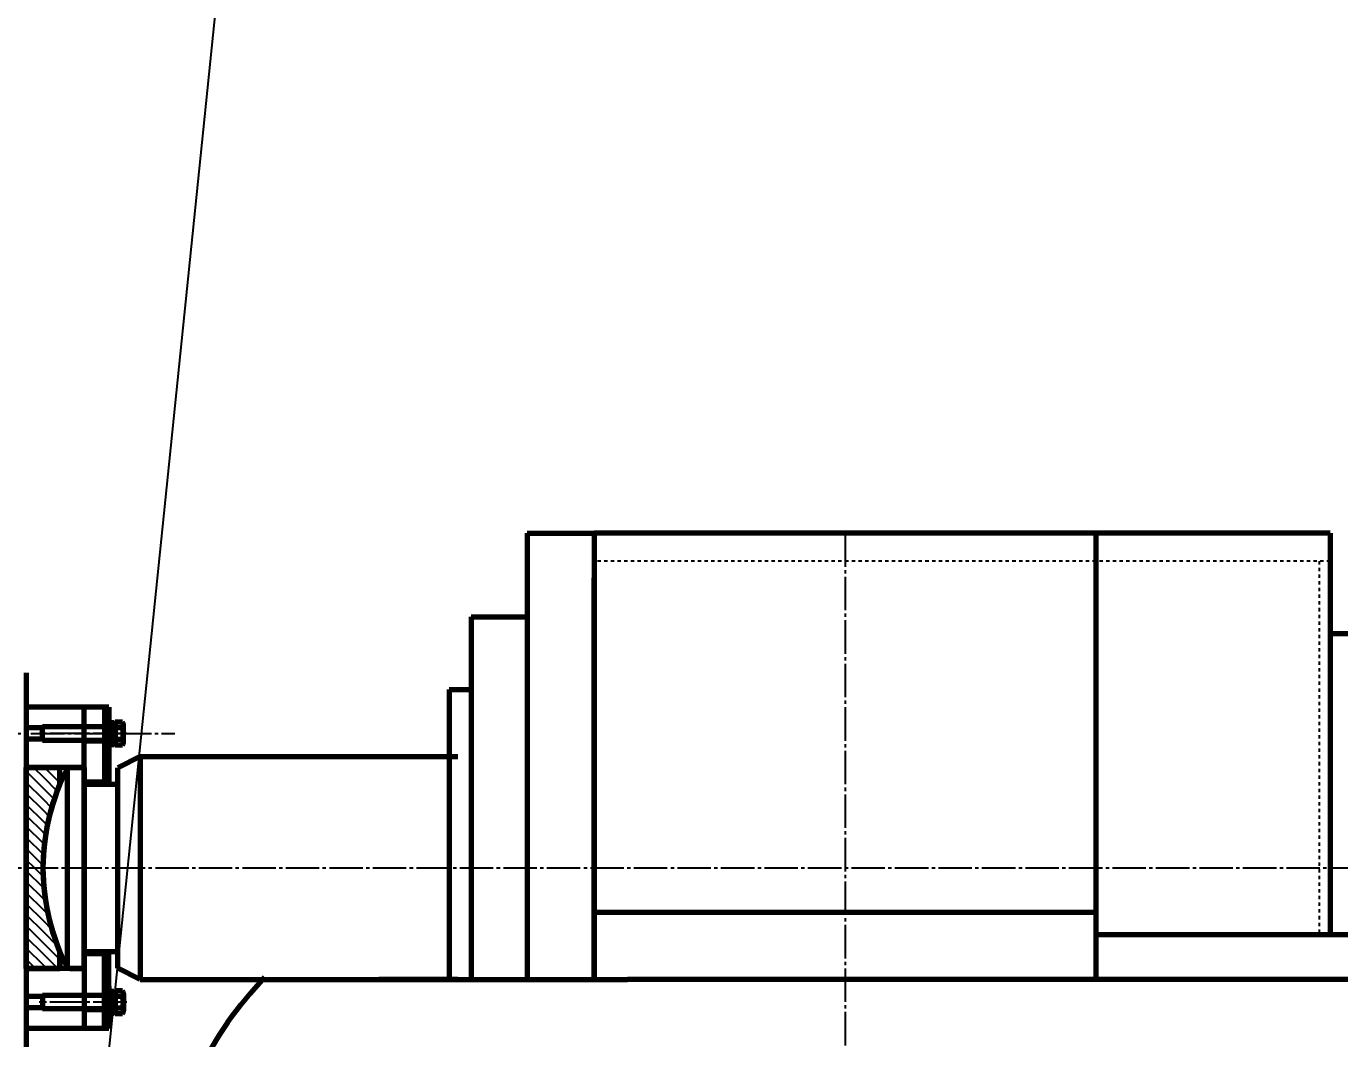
# Model space of a CAD drawing. Header units: millimetres. Extents: x -11880 to 11880, y -8400 to 8400.
# Drawn here: x 873 to 2051, y 2924 to 3831 of the extents above; entities that cross this region are included whole.
import ezdxf

# ---------------------------------------------------------------- set-up
doc = ezdxf.new("R2010")
doc.units = ezdxf.units.MM
for name, pattern in [('EB_DASH', [6, 3, -3]), ('EB_DASHDOT', [39, 30, -3, 3, -3]), ('EB_DASHDOTDOT', [45, 30, -3, 3, -3, 3, -3])]:
    doc.linetypes.add(name, pattern=pattern)
for name, color, linetype, lineweight in [('CAXA0', 7, 'Continuous', 70), ('CAXA1', 1, 'EB_DASHDOT', 25), ('CAXA2', 6, 'EB_DASH', 25), ('CAXA3', 7, 'Continuous', 25), ('CAXA4', 3, 'Continuous', 25), ('CAXA5', 4, 'Continuous', 25)]:
    doc.layers.add(name, color=color, linetype=linetype, lineweight=lineweight)
doc.styles.add('标准', font='', dxfattribs={"width": 0.667})
doc.styles.get('标准').set_extended_font_data('FangSong_GB2312')
doc.dimstyles.new('标准', dxfattribs={"dimscale": 40, "dimtxt": 3.5, "dimasz": 3, "dimexe": 2, "dimexo": 0, "dimtad": 1, "dimdec": 1, "dimzin": 12, "dimdsep": 46, "dimtxsty": '标准', "dimcen": 0, "dimdle": 4, "dimaunit": 1, "dimazin": 2, "dimtfac": 1, "dimtdec": 3, "dimtmove": 0, "dimatfit": 3, "dimfxl": 1, "dimtolj": 1, "dimtzin": 0, "dimarcsym": 0})

# ---------------------------------------------------------------- blocks, each defined once
blk = doc.blocks.new('CAXBLOCK274')
at = {"layer": 'CAXA0', "color": 0, "linetype": 'Continuous', "lineweight": 25}
blk.add_line((947.4, 3189.2), (949.9, 3186.7), dxfattribs=at)
blk = doc.blocks.new('CAXBLOCK275')
at = {"layer": 'CAXA0', "color": 0, "linetype": 'Continuous', "lineweight": 25}
for p, q in [((947.4, 3206.2), (949.8, 3203.8)), ((948.7, 3209), (949.9, 3207.9))]:
    blk.add_line(p, q, dxfattribs=at)
blk = doc.blocks.new('CAXBLOCK273', base_point=(947.4, 3197))
at = {"layer": 'CAXA0'}
for p, q in [((947.4, 3185), (947.4, 3209)), ((947.4, 3209), (949.9, 3209)), ((947.4, 3203.8), (949.9, 3203.8)), ((949.9, 3209), (949.9, 3185)), ((949.9, 3190.3), (947.4, 3190.3)), ((949.9, 3185), (947.4, 3185))]:
    blk.add_line(p, q, dxfattribs=at)
at = {"layer": 'CAXA1', "color": 1, "linetype": 'EB_DASHDOT', "lineweight": 25}
blk.add_line((944.4, 3197), (952.9, 3197), dxfattribs=at)
at = {"layer": 'CAXA5'}
for name in ['CAXBLOCK275', 'CAXBLOCK274']:
    blk.add_blockref(name, (0, 0), dxfattribs=at)
blk = doc.blocks.new('CAXBLOCK276', base_point=(949.9, 3197))
at = {"layer": 'CAXA0'}
for p, q in [((949.9, 3206.2), (949.9, 3187.8)), ((949.9, 3206.2), (953, 3206.2)), ((953, 3206.2), (953, 3187.8)), ((949.9, 3197.8), (953, 3198.7)), ((949.9, 3196.2), (950.3, 3196.3)), ((950.3, 3196.3), (953, 3197.1)), ((949.9, 3187.8), (953, 3187.8))]:
    blk.add_line(p, q, dxfattribs=at)
at = {"layer": 'CAXA1', "linetype": 'EB_DASHDOT', "lineweight": 25}
blk.add_line((946.9, 3197), (956, 3197), dxfattribs=at)
blk = doc.blocks.new('CAXBLOCK277', base_point=(953, 3197))
at = {"layer": 'CAXA0'}
for p, q in [((953, 3203), (888, 3203)), ((888, 3191), (888, 3203)), ((947.7, 3191), (947.7, 3203)), ((953, 3186.7), (953, 3207.4)), ((959.7, 3207.4), (953, 3207.4)), ((953, 3191), (953, 3203)), ((960.5, 3189.2), (960.5, 3204.8)), ((959.7, 3202.2), (953, 3202.2)), ((959.7, 3191.8), (953, 3191.8)), ((953, 3191), (888, 3191)), ((959.7, 3186.7), (953, 3186.7))]:
    blk.add_line(p, q, dxfattribs=at)
for centre, radius, start, end in [((955.7, 3204.8), 4.79, 327.1328, 32.8672), ((942.5, 3197), 18, 343.2213, 16.7787), ((955.7, 3189.2), 4.79, 327.1328, 32.8672)]:
    blk.add_arc(centre, radius, start, end, dxfattribs=at)
at = {"layer": 'CAXA1', "linetype": 'EB_DASHDOT', "lineweight": 25}
blk.add_line((963.5, 3197), (885, 3197), dxfattribs=at)
at = {"layer": 'CAXA3'}
for p, q in [((953, 3203), (947.7, 3202.1)), ((947.7, 3202.1), (888, 3202.1)), ((947.7, 3191.9), (888, 3191.9)), ((953, 3191), (947.7, 3191.9))]:
    blk.add_line(p, q, dxfattribs=at)
blk = doc.blocks.new('CAXBLOCK278', base_point=(834.7, 3204.5))
at = {"layer": 'CAXA5', "color": 0, "linetype": 'Continuous', "lineweight": 25}
for p, q in [((873.4, 3163.3), (888.4, 3148.3)), ((879.9, 3166.7), (888.4, 3158.2)), ((888.4, 3158.2), (901, 3145.6)), ((889.8, 3166.7), (903.4, 3153.1)), ((899.7, 3166.7), (903.4, 3163)), ((873.4, 3153.4), (888.4, 3138.4)), ((888.4, 3148.3), (898.4, 3138.3)), ((873.4, 3143.5), (888.4, 3128.5)), ((873.4, 3133.6), (888.4, 3118.6)), ((888.4, 3138.4), (896.1, 3130.7)), ((873.4, 3123.7), (888.4, 3108.7)), ((888.4, 3128.5), (894, 3122.9)), ((873.4, 3113.8), (888.4, 3098.8)), ((888.4, 3118.6), (892.2, 3114.8)), ((888.4, 3108.7), (890.7, 3106.4)), ((873.4, 3103.9), (888.4, 3088.9)), ((888.4, 3098.8), (889.5, 3097.7)), ((873.4, 3094), (888.4, 3079)), ((888.4, 3088.9), (888.7, 3088.5)), ((873.4, 3084.1), (880.8, 3076.7)), ((873.4, 3074.2), (888.4, 3059.2)), ((880.8, 3076.7), (888.4, 3069.1)), ((888.4, 3079), (888.4, 3079)), ((873.4, 3064.3), (888.4, 3049.3)), ((888.4, 3069.1), (888.5, 3068.9)), ((873.4, 3054.4), (888.4, 3039.4)), ((888.4, 3059.2), (889.3, 3058.3)), ((873.4, 3044.5), (888.4, 3029.5)), ((888.4, 3049.3), (890.7, 3047)), ((888.4, 3039.4), (892.9, 3034.8)), ((873.4, 3034.6), (888.4, 3019.6)), ((888.4, 3029.5), (896.4, 3021.5)), ((873.4, 3024.7), (888.4, 3009.7)), ((873.4, 3014.8), (888.4, 2999.8)), ((888.4, 3019.6), (901.5, 3006.4)), ((873.4, 3004.9), (888.4, 2989.9)), ((888.4, 3009.7), (903.4, 2994.7)), ((873.4, 2995), (881.7, 2986.7)), ((888.4, 2999.8), (901.5, 2986.7)), ((888.4, 2989.9), (891.6, 2986.7))]:
    blk.add_line(p, q, dxfattribs=at)
blk = doc.blocks.new('CAXBLOCK279', base_point=(953, 3197))
at = {"layer": 'CAXA0'}
for p, q in [((953, 3203), (888, 3203)), ((888, 3191), (888, 3203)), ((947.7, 3191), (947.7, 3203)), ((953, 3186.7), (953, 3207.4)), ((959.7, 3207.4), (953, 3207.4)), ((953, 3191), (953, 3203)), ((960.5, 3189.2), (960.5, 3204.8)), ((959.7, 3202.2), (953, 3202.2)), ((959.7, 3191.8), (953, 3191.8)), ((953, 3191), (888, 3191)), ((959.7, 3186.7), (953, 3186.7))]:
    blk.add_line(p, q, dxfattribs=at)
for centre, radius, start, end in [((955.7, 3204.8), 4.79, 327.1328, 32.8672), ((942.5, 3197), 18, 343.2213, 16.7787), ((955.7, 3189.2), 4.79, 327.1328, 32.8672)]:
    blk.add_arc(centre, radius, start, end, dxfattribs=at)
at = {"layer": 'CAXA1', "linetype": 'EB_DASHDOT', "lineweight": 25}
blk.add_line((963.5, 3197), (885, 3197), dxfattribs=at)
at = {"layer": 'CAXA3'}
for p, q in [((953, 3203), (947.7, 3202.1)), ((947.7, 3202.1), (888, 3202.1)), ((947.7, 3191.9), (888, 3191.9)), ((953, 3191), (947.7, 3191.9))]:
    blk.add_line(p, q, dxfattribs=at)
blk = doc.blocks.new('CAXBLOCK280', base_point=(949.9, 3197))
at = {"layer": 'CAXA0'}
for p, q in [((949.9, 3206.2), (949.9, 3187.8)), ((949.9, 3206.2), (953, 3206.2)), ((953, 3206.2), (953, 3187.8)), ((949.9, 3197.8), (953, 3198.7)), ((949.9, 3196.2), (950.3, 3196.3)), ((950.3, 3196.3), (953, 3197.1)), ((949.9, 3187.8), (953, 3187.8))]:
    blk.add_line(p, q, dxfattribs=at)
at = {"layer": 'CAXA1', "linetype": 'EB_DASHDOT', "lineweight": 25}
blk.add_line((946.9, 3197), (956, 3197), dxfattribs=at)
blk = doc.blocks.new('CAXBLOCK282')
at = {"layer": 'CAXA0', "color": 0, "linetype": 'Continuous', "lineweight": 25}
blk.add_line((947.4, 3189.2), (949.9, 3186.7), dxfattribs=at)
blk = doc.blocks.new('CAXBLOCK283')
at = {"layer": 'CAXA0', "color": 0, "linetype": 'Continuous', "lineweight": 25}
for p, q in [((947.4, 3206.2), (949.8, 3203.8)), ((948.7, 3209), (949.9, 3207.9))]:
    blk.add_line(p, q, dxfattribs=at)
blk = doc.blocks.new('CAXBLOCK281', base_point=(947.4, 3197))
at = {"layer": 'CAXA0'}
for p, q in [((947.4, 3185), (947.4, 3209)), ((947.4, 3209), (949.9, 3209)), ((947.4, 3203.8), (949.9, 3203.8)), ((949.9, 3209), (949.9, 3185)), ((949.9, 3190.3), (947.4, 3190.3)), ((949.9, 3185), (947.4, 3185))]:
    blk.add_line(p, q, dxfattribs=at)
at = {"layer": 'CAXA1', "color": 1, "linetype": 'EB_DASHDOT', "lineweight": 25}
blk.add_line((944.4, 3197), (952.9, 3197), dxfattribs=at)
at = {"layer": 'CAXA5'}
for name in ['CAXBLOCK283', 'CAXBLOCK282']:
    blk.add_blockref(name, (0, 0), dxfattribs=at)
blk = doc.blocks.new('CAXBLOCK284', base_point=(834.7, 3204.5))
at = {"layer": 'CAXA5', "color": 0, "linetype": 'Continuous', "lineweight": 25}
for p, q in [((873.4, 3163.3), (888.4, 3148.3)), ((879.9, 3166.7), (888.4, 3158.2)), ((888.4, 3158.2), (901, 3145.6)), ((889.8, 3166.7), (903.4, 3153.1)), ((899.7, 3166.7), (903.4, 3163)), ((873.4, 3153.4), (888.4, 3138.4)), ((888.4, 3148.3), (898.4, 3138.3)), ((873.4, 3143.5), (888.4, 3128.5)), ((873.4, 3133.6), (888.4, 3118.6)), ((888.4, 3138.4), (896.1, 3130.7)), ((873.4, 3123.7), (888.4, 3108.7)), ((888.4, 3128.5), (894, 3122.9)), ((873.4, 3113.8), (888.4, 3098.8)), ((888.4, 3118.6), (892.2, 3114.8)), ((888.4, 3108.7), (890.7, 3106.4)), ((873.4, 3103.9), (888.4, 3088.9)), ((888.4, 3098.8), (889.5, 3097.7)), ((873.4, 3094), (888.4, 3079)), ((888.4, 3088.9), (888.7, 3088.5)), ((873.4, 3084.1), (880.8, 3076.7)), ((873.4, 3074.2), (888.4, 3059.2)), ((880.8, 3076.7), (888.4, 3069.1)), ((888.4, 3079), (888.4, 3079)), ((873.4, 3064.3), (888.4, 3049.3)), ((888.4, 3069.1), (888.5, 3068.9)), ((873.4, 3054.4), (888.4, 3039.4)), ((888.4, 3059.2), (889.3, 3058.3)), ((873.4, 3044.5), (888.4, 3029.5)), ((888.4, 3049.3), (890.7, 3047)), ((888.4, 3039.4), (892.9, 3034.8)), ((873.4, 3034.6), (888.4, 3019.6)), ((888.4, 3029.5), (896.4, 3021.5)), ((873.4, 3024.7), (888.4, 3009.7)), ((873.4, 3014.8), (888.4, 2999.8)), ((888.4, 3019.6), (901.5, 3006.4)), ((873.4, 3004.9), (888.4, 2989.9)), ((888.4, 3009.7), (903.4, 2994.7)), ((873.4, 2995), (881.7, 2986.7)), ((888.4, 2999.8), (901.5, 2986.7)), ((888.4, 2989.9), (891.6, 2986.7))]:
    blk.add_line(p, q, dxfattribs=at)
blk = doc.blocks.new('CAXBLOCK285', base_point=(953, 2956.3))
at = {"layer": 'CAXA0'}
for p, q in [((953, 2962.3), (888, 2962.3)), ((888, 2962.3), (888, 2950.3)), ((947.7, 2962.3), (947.7, 2950.3)), ((953, 2966.7), (953, 2945.9)), ((959.7, 2966.7), (953, 2966.7)), ((953, 2962.3), (953, 2950.3)), ((959.7, 2961.5), (953, 2961.5)), ((960.5, 2964.1), (960.5, 2948.5)), ((953, 2950.3), (888, 2950.3)), ((959.7, 2951.1), (953, 2951.1)), ((959.7, 2945.9), (953, 2945.9))]:
    blk.add_line(p, q, dxfattribs=at)
for centre, radius, start, end in [((955.7, 2964.1), 4.79, 327.1328, 32.8672), ((942.5, 2956.3), 18, 343.2213, 16.7787), ((955.7, 2948.5), 4.79, 327.1328, 32.8672)]:
    blk.add_arc(centre, radius, start, end, dxfattribs=at)
at = {"layer": 'CAXA1', "linetype": 'EB_DASHDOT', "lineweight": 25}
blk.add_line((963.5, 2956.3), (885, 2956.3), dxfattribs=at)
at = {"layer": 'CAXA3'}
for p, q in [((947.7, 2961.4), (888, 2961.4)), ((953, 2962.3), (947.7, 2961.4)), ((947.7, 2951.2), (888, 2951.2)), ((953, 2950.3), (947.7, 2951.2))]:
    blk.add_line(p, q, dxfattribs=at)
blk = doc.blocks.new('CAXBLOCK286', base_point=(949.9, 2956.3))
at = {"layer": 'CAXA0'}
for p, q in [((949.9, 2947.1), (949.9, 2965.5)), ((949.9, 2965.5), (953, 2965.5)), ((949.9, 2957.1), (950.3, 2957)), ((950.3, 2957), (953, 2956.3)), ((953, 2947.1), (953, 2965.5)), ((949.9, 2955.5), (953, 2954.7)), ((949.9, 2947.1), (953, 2947.1))]:
    blk.add_line(p, q, dxfattribs=at)
at = {"layer": 'CAXA1', "linetype": 'EB_DASHDOT', "lineweight": 25}
blk.add_line((946.9, 2956.3), (956, 2956.3), dxfattribs=at)
blk = doc.blocks.new('CAXBLOCK288')
at = {"layer": 'CAXA0', "color": 0, "linetype": 'Continuous', "lineweight": 25}
for p, q in [((947.7, 2968.3), (949.9, 2966.1)), ((947.4, 2964.3), (948.7, 2963.1))]:
    blk.add_line(p, q, dxfattribs=at)
blk = doc.blocks.new('CAXBLOCK289')
at = {"layer": 'CAXA0', "color": 0, "linetype": 'Continuous', "lineweight": 25}
for p, q in [((947.4, 2947.4), (949.9, 2944.9)), ((949.4, 2949.6), (949.9, 2949.1))]:
    blk.add_line(p, q, dxfattribs=at)
blk = doc.blocks.new('CAXBLOCK287', base_point=(947.4, 2956.3))
at = {"layer": 'CAXA0'}
for p, q in [((949.9, 2968.3), (947.4, 2968.3)), ((947.4, 2968.3), (947.4, 2944.3)), ((949.9, 2944.3), (949.9, 2968.3)), ((949.9, 2963.1), (947.4, 2963.1)), ((947.4, 2949.6), (949.9, 2949.6)), ((947.4, 2944.3), (949.9, 2944.3))]:
    blk.add_line(p, q, dxfattribs=at)
at = {"layer": 'CAXA1', "color": 1, "linetype": 'EB_DASHDOT', "lineweight": 25}
blk.add_line((944.4, 2956.3), (952.9, 2956.3), dxfattribs=at)
at = {"layer": 'CAXA5'}
for name in ['CAXBLOCK288', 'CAXBLOCK289']:
    blk.add_blockref(name, (0, 0), dxfattribs=at)
blk = doc.blocks.new('*D446')
at = {"layer": 'CAXA4', "linetype": 'Continuous', "lineweight": 25}
for points in [[(-9267.6, 4804.4), (-9147.6, 4819.4), (-9147.6, 4789.4)], [(2772.4, 4804.4), (2652.4, 4819.4), (2652.4, 4789.4)]]:
    blk.add_hatch(color=0, dxfattribs=at).paths.add_polyline_path(points, flags=0)
at = {"layer": 'CAXA4', "color": 0, "linetype": 'Continuous', "lineweight": 25}
for p, q in [((-9267.6, 3016.7), (-9267.6, 4884.4)), ((2772.4, 3286.7), (2772.4, 4884.4)), ((2772.4, 4804.4), (-9267.6, 4804.4))]:
    blk.add_line(p, q, dxfattribs=at)
at = {"layer": 'CAXA4', "color": 0, "linetype": 'Continuous', "lineweight": 25, "insert": (-3435.5, 5021.2), "char_height": 140, "attachment_point": 1, "style": '标准'}
blk.add_mtext('\\fFangSong_GB2312|b0|i0|p34;12040', dxfattribs=at)

msp = doc.modelspace()

# ---------------------------------------------------------------- linework, layer by layer
at = {"layer": 'CAXA0'}
for p, q in [((1322.38, 3376.67), (1382.38, 3376.67)), ((1322.38, 3376.67), (1322.38, 2976.67)), ((1382.38, 3376.67), (1382.38, 2976.67)), ((1382.38, 3376.63), (1382.38, 2976.63)), ((2042.38, 3376.63), (1382.38, 3376.63)), ((2042.38, 3376.63), (1382.38, 3376.63)), ((1382.38, 3376.63), (1382.38, 2976.63)), ((1832.38, 3376.63), (1832.38, 2976.63)), ((1832.38, 3376.63), (1832.38, 2976.63)), ((2042.38, 3376.63), (2042.38, 3016.63)), ((2042.38, 3376.63), (2042.38, 3016.63)), ((1382.38, 2976.67), (1382.38, 3336.67)), ((1272.38, 3301.67), (1322.38, 3301.67)), ((1272.38, 3301.67), (1272.38, 2976.67)), ((873.38, 3251.67), (873.38, 2376.67)), ((1252.38, 3236.67), (1272.38, 3236.67)), ((1252.38, 3236.67), (1252.38, 2976.67)), ((985.38, 3176.67), (1252.38, 3176.67)), ((1832.38, 3036.63), (1382.38, 3036.63)), ((1832.38, 3036.63), (1382.38, 3036.63)), ((2332.38, 3016.63), (1832.38, 3016.63)), ((975.38, 2976.67), (1088.33, 2976.67)), ((985.38, 2976.67), (1412.38, 2976.67)), ((1035.1, 2976.67), (1088.33, 2976.67)), ((1088.33, 2976.67), (1412.38, 2976.67)), ((2332.38, 2976.63), (1412.38, 2976.63))]:
    msp.add_line(p, q, dxfattribs=at)
at = {"layer": 'CAXA0', "linetype": 'Continuous', "lineweight": 70}
for p, q in [((2042.38, 3286.67), (2772.38, 3286.67)), ((925.38, 3203.54), (947.38, 3203.54)), ((925.38, 3203.54), (947.38, 3203.54)), ((887.98, 3202.14), (873.38, 3202.14)), ((887.98, 3191.94), (873.38, 3191.94)), ((925.38, 3190.54), (947.38, 3190.54)), ((925.38, 3190.54), (947.38, 3190.54)), ((1189.52, 3176.67), (1260.38, 3176.67)), ((1260.38, 2976.67), (1189.52, 2976.67)), ((887.98, 2961.4), (873.38, 2961.4)), ((925.38, 2962.8), (947.38, 2962.8)), ((887.98, 2951.2), (873.38, 2951.2)), ((925.38, 2949.8), (947.38, 2949.8))]:
    msp.add_line(p, q, dxfattribs=at)
at = {"layer": 'CAXA0', "linetype": 'EB_DASHDOTDOT', "lineweight": 25}
for p, q in [((873.38, 3251.67), (873.38, 2976.72)), ((887.98, 3202.14), (873.38, 3202.14)), ((887.98, 3191.94), (873.38, 3191.94))]:
    msp.add_line(p, q, dxfattribs=at)
at = {"layer": 'CAXA0', "color": 7, "linetype": 'Continuous', "lineweight": 70}
for p, q in [((975.38, 3176.67), (955.38, 3166.48)), ((975.38, 3176.67), (955.38, 3166.48)), ((975.38, 3176.67), (975.38, 2976.67)), ((975.38, 3176.67), (975.38, 2976.67)), ((975.38, 3176.67), (1088.33, 3176.67)), ((975.38, 3176.67), (1138.33, 3176.67)), ((1088.33, 3176.67), (1260.38, 3176.67)), ((910.38, 2986.67), (910.38, 3166.67)), ((910.38, 2986.67), (910.38, 3166.67)), ((955.38, 2986.86), (955.38, 3166.48)), ((955.38, 2986.86), (955.38, 3166.48)), ((925.38, 3151.67), (955.38, 3151.67)), ((925.38, 3151.67), (955.38, 3151.67)), ((925.38, 3001.67), (955.38, 3001.67)), ((925.38, 3001.67), (955.38, 3001.67)), ((925.38, 3001.67), (955.38, 3001.67)), ((975.38, 2976.67), (955.38, 2986.86)), ((975.38, 2976.67), (955.38, 2986.86)), ((975.38, 2976.67), (955.38, 2986.86)), ((975.38, 2976.67), (1088.33, 2976.67))]:
    msp.add_line(p, q, dxfattribs=at)
msp.add_arc((1082.38, 3076.67), 194, 152.35981, 207.64019, dxfattribs=at)
msp.add_arc((1082.38, 3076.67), 194, 152.35981, 207.64019, dxfattribs=at)
at = {"layer": 'CAXA0', "linetype": 'Continuous', "lineweight": 70}
msp.add_open_spline([(1086.93, 2978.7), (1064, 2953.42), (958.95, 2821.43), (1144.53, 2595.94), (1063.07, 2426.29), (1038.33, 2376.67)], degree=3, knots=[0, 0, 0, 0, 103.5904541, 472.5050994, 640.7828721, 640.7828721, 640.7828721, 640.7828721], dxfattribs=at)
at = {"layer": 'CAXA1', "linetype": 'EB_DASHDOT', "lineweight": 25}
for p, q in [((1607.38, 3376.63), (1607.38, 976.67)), ((755.09, 3076.67), (2944.09, 3076.67))]:
    msp.add_line(p, q, dxfattribs=at)
at = {"layer": 'CAXA1', "color": 1, "linetype": 'EB_DASHDOT', "lineweight": 25}
msp.add_line((799.51, 3197.04), (1006.44, 3197.04), dxfattribs=at)
msp.add_line((799.51, 3197.04), (1006.44, 3197.04), dxfattribs=at)
at = {"layer": 'CAXA2'}
for p, q in [((2042.38, 3351.63), (1382.38, 3351.63)), ((2032.38, 3351.63), (2032.38, 3016.63))]:
    msp.add_line(p, q, dxfattribs=at)
at = {"layer": 'CAXA3', "linetype": 'Continuous', "lineweight": 70}
for p, q in [((947.38, 3220.67), (873.38, 3220.67)), ((873.38, 3220.67), (873.38, 2976.67)), ((947.38, 3220.67), (873.38, 3220.67)), ((925.38, 2986.67), (925.38, 3220.67)), ((925.38, 2986.67), (925.38, 3220.67)), ((943.38, 3220.67), (943.38, 3151.67)), ((943.38, 3220.67), (943.38, 3151.67)), ((947.38, 3220.67), (947.38, 3151.67)), ((947.38, 3220.67), (947.38, 3151.67)), ((925.38, 3166.67), (873.38, 3166.67)), ((873.38, 2986.67), (873.38, 3166.67)), ((873.38, 3166.67), (903.38, 3166.67)), ((925.38, 3166.67), (873.38, 3166.67)), ((903.38, 3151.47), (903.38, 3166.67)), ((912.38, 3166.67), (925.38, 3166.67)), ((912.38, 3166.67), (925.38, 3166.67)), ((925.38, 3166.67), (925.38, 2986.67)), ((925.38, 3166.67), (925.38, 2976.67)), ((925.38, 3166.67), (925.38, 2986.67)), ((925.38, 3166.67), (925.38, 2932.67)), ((943.38, 3153.67), (925.38, 3153.67)), ((943.38, 3153.67), (925.38, 3153.67)), ((903.38, 2986.67), (903.38, 3001.87)), ((903.38, 3001.87), (903.38, 2986.67)), ((943.38, 2999.67), (925.38, 2999.67)), ((943.38, 2999.67), (925.38, 2999.67)), ((943.38, 2999.67), (925.38, 2999.67)), ((943.38, 2976.67), (943.38, 3001.67)), ((943.38, 2976.67), (943.38, 3001.67)), ((943.38, 2932.67), (943.38, 3001.67)), ((947.38, 2976.67), (947.38, 3001.67)), ((947.38, 2976.67), (947.38, 3001.67)), ((947.38, 2932.67), (947.38, 3001.67)), ((925.38, 2986.67), (873.38, 2986.67)), ((873.38, 2986.67), (903.38, 2986.67)), ((925.38, 2986.67), (873.38, 2986.67)), ((873.38, 2986.67), (903.38, 2986.67)), ((925.38, 2986.67), (873.38, 2986.67)), ((912.38, 2986.67), (925.38, 2986.67)), ((912.38, 2986.67), (925.38, 2986.67)), ((912.38, 2986.67), (925.38, 2986.67)), ((947.38, 2932.67), (873.38, 2932.67))]:
    msp.add_line(p, q, dxfattribs=at)
at = {"layer": 'CAXA3', "linetype": 'EB_DASHDOTDOT', "lineweight": 25}
for p, q in [((873.38, 3220.67), (873.38, 2976.67)), ((887.98, 3203.04), (873.38, 3203.04)), ((887.98, 3191.04), (873.38, 3191.04)), ((873.38, 3166.67), (903.38, 3166.67)), ((873.38, 2986.67), (873.38, 3166.67)), ((903.38, 3151.47), (903.38, 3166.67)), ((903.38, 2986.67), (903.38, 3001.87)), ((873.38, 2986.67), (903.38, 2986.67))]:
    msp.add_line(p, q, dxfattribs=at)
at = {"layer": 'CAXA3', "linetype": 'Continuous', "lineweight": 25}
for p, q in [((887.98, 3203.04), (873.38, 3203.04)), ((887.98, 3191.04), (873.38, 3191.04)), ((887.98, 2962.3), (873.38, 2962.3)), ((887.98, 2950.3), (873.38, 2950.3))]:
    msp.add_line(p, q, dxfattribs=at)
at = {"layer": 'CAXA3', "color": 6, "linetype": 'EB_DASHDOTDOT', "lineweight": 25}
msp.add_line((910.38, 2986.67), (910.38, 3166.67), dxfattribs=at)
msp.add_line((910.38, 2986.67), (910.38, 3166.67), dxfattribs=at)
msp.add_line((910.38, 2986.67), (910.38, 3166.67), dxfattribs=at)
msp.add_line((910.38, 2986.67), (910.38, 3166.67), dxfattribs=at)
at = {"layer": 'CAXA3', "linetype": 'EB_DASHDOTDOT', "lineweight": 25}
msp.add_arc((1082.38, 3076.67), 194, 157.32114, 202.67886, dxfattribs=at)
at = {"layer": 'CAXA3', "linetype": 'Continuous', "lineweight": 70}
msp.add_arc((1082.38, 3076.67), 194, 157.32114, 202.67886, dxfattribs=at)
at = {"layer": 'CAXA4'}
msp.add_line((928.38, 2726.67), (1210.45, 5472.55), dxfattribs=at)

# ---------------------------------------------------------------- block references
at = {"layer": 'CAXA0', "linetype": 'Continuous', "lineweight": 70}
for name, p in [('CAXBLOCK277', (952.98, 3197.04)), ('CAXBLOCK279', (952.98, 3197.04)), ('CAXBLOCK273', (947.38, 3197.04)), ('CAXBLOCK281', (947.38, 3197.04)), ('CAXBLOCK276', (949.88, 3197.04)), ('CAXBLOCK280', (949.88, 3197.04)), ('CAXBLOCK287', (947.38, 2956.3)), ('CAXBLOCK285', (952.98, 2956.3)), ('CAXBLOCK286', (949.88, 2956.3))]:
    msp.add_blockref(name, p, dxfattribs=at)
at = {"layer": 'CAXA5', "linetype": 'EB_DASHDOTDOT', "lineweight": 25}
msp.add_blockref('CAXBLOCK278', (834.74, 3204.5), dxfattribs=at)
at = {"layer": 'CAXA5', "linetype": 'Continuous', "lineweight": 70}
msp.add_blockref('CAXBLOCK284', (834.74, 3204.5), dxfattribs=at)

# ---------------------------------------------------------------- dimensions: what is measured, and where the dimension line sits
at = {"layer": 'CAXA4', "linetype": 'Continuous', "lineweight": 70}
dim = msp.add_linear_dim(base=(-3247.62, 4804.42), p1=(2772.38, 3286.67), p2=(-9267.62, 3016.67), text='\\fFangSong_GB2312;12040', dimstyle='标准', dxfattribs=at)
dim.commit()
dim.dimension.update_dxf_attribs({"geometry": '*D446', "text_midpoint": (-3247.62, 4925.32)})

doc.saveas('drawing.dxf')
